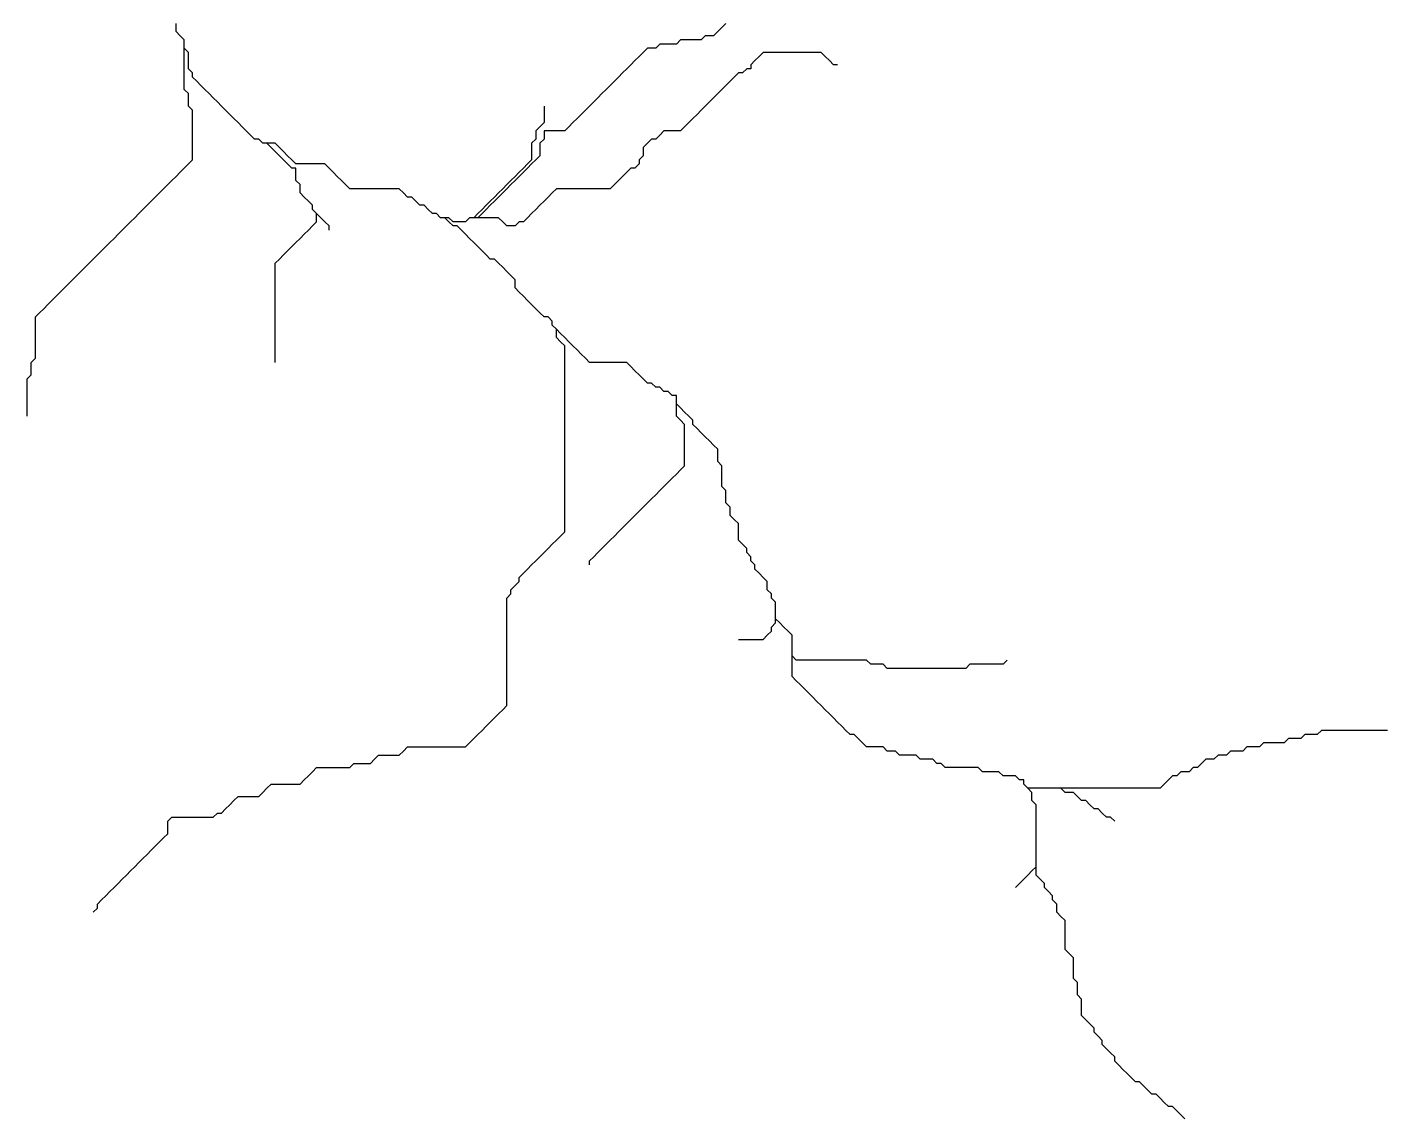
# Model space of a CAD drawing. Header units: metres. Extents: x 837475 to 838479, y 1189012 to 1191015.
# Drawn here: x 837801 to 838129.2, y 1190065.1 to 1190328.1 of the extents above; entities that cross this region are included whole.
import ezdxf

# ---------------------------------------------------------------- set-up
doc = ezdxf.new("R2010")
doc.units = ezdxf.units.M
doc.header["$MEASUREMENT"] = 0

msp = doc.modelspace()

# ---------------------------------------------------------------- linework, layer by layer
for points in [[(837839, 1190323.04, 1653.53), (837839, 1190324.04, 1653.05), (837839, 1190325.04, 1652.58), (837838, 1190326.04, 1651.89), (837837, 1190327.04, 1651.18), (837837, 1190328.04, 1650.62), (837837, 1190329.04, 1650.19)], [(837969.96, 1190329.04, 1674.75), (837968.96, 1190328.04, 1674.55), (837967.96, 1190327.04, 1674.34), (837966.96, 1190326.04, 1674.14), (837965.96, 1190326.04, 1674.04), (837964.96, 1190326.04, 1674.01), (837963.96, 1190325.04, 1674.01), (837962.96, 1190325.04, 1674.01), (837961.96, 1190325.04, 1674.01), (837960.96, 1190325.04, 1674), (837959.96, 1190325.04, 1674), (837958.96, 1190325.04, 1674), (837957.96, 1190324.04, 1673.98), (837956.96, 1190324.04, 1673.87), (837955.96, 1190324.04, 1673.63), (837954.96, 1190324.04, 1673.37), (837953.96, 1190324.04, 1673.13), (837952.96, 1190323.04, 1672.76), (837951.96, 1190323.04, 1672.47), (837950.96, 1190323.04, 1672.23), (837949.96, 1190322.04, 1672.02), (837948.96, 1190321.04, 1671.95), (837947.96, 1190320.04, 1671.77), (837946.96, 1190319.04, 1671.56), (837945.96, 1190318.05, 1671.36), (837944.97, 1190317.05, 1671.16), (837943.97, 1190316.05, 1670.97), (837942.97, 1190315.05, 1670.78), (837941.97, 1190314.05, 1670.58), (837940.97, 1190313.05, 1670.38), (837939.97, 1190312.05, 1670.18), (837938.97, 1190311.05, 1670.02), (837937.97, 1190310.05, 1669.92), (837936.97, 1190309.05, 1669.6), (837935.97, 1190308.05, 1669.23), (837934.97, 1190307.05, 1668.86), (837933.97, 1190306.05, 1668.46), (837932.97, 1190305.05, 1668.04), (837931.97, 1190304.05, 1667.57), (837930.97, 1190303.05, 1667.11), (837929.97, 1190303.05, 1666.79), (837928.97, 1190303.05, 1666.46), (837927.97, 1190303.05, 1666.15), (837926.97, 1190303.05, 1666.02), (837925.97, 1190303.05, 1666), (837925.97, 1190302.05, 1666), (837925.97, 1190301.05, 1666), (837924.97, 1190300.05, 1665.99), (837924.97, 1190299.05, 1665.91), (837924.97, 1190298.05, 1665.62), (837924.97, 1190297.05, 1665.3), (837923.97, 1190296.05, 1664.95), (837922.97, 1190295.05, 1664.64), (837921.97, 1190294.05, 1664.34), (837920.97, 1190293.05, 1664.05), (837919.97, 1190292.05, 1663.77), (837918.97, 1190291.05, 1663.49), (837917.97, 1190290.05, 1663.21), (837916.97, 1190289.06, 1662.93), (837915.98, 1190288.06, 1662.66), (837914.98, 1190287.06, 1662.39), (837913.98, 1190286.06, 1662.11), (837912.98, 1190285.06, 1661.82), (837911.98, 1190284.06, 1661.51), (837910.98, 1190283.06, 1661.21), (837909.98, 1190282.06, 1660.94)], [(837801.01, 1190234.07, 1693.65), (837801.01, 1190235.07, 1693), (837801.01, 1190236.07, 1692.33), (837801.01, 1190237.07, 1691.67), (837801.01, 1190238.07, 1691.04), (837801.01, 1190239.07, 1690.4), (837801.01, 1190240.07, 1689.77), (837801.01, 1190241.07, 1689.2), (837801.01, 1190242.07, 1688.64), (837801.01, 1190243.07, 1688.11), (837802.01, 1190244.07, 1687.36), (837802.01, 1190245.07, 1686.84), (837802.01, 1190246.07, 1686.31), (837802.01, 1190247.07, 1685.79), (837803.01, 1190248.07, 1685.05), (837803.01, 1190249.07, 1684.52), (837803.01, 1190250.07, 1683.99), (837803.01, 1190251.07, 1683.46), (837803.01, 1190252.07, 1682.93), (837803.01, 1190253.07, 1682.4), (837803.01, 1190254.07, 1681.86), (837803.01, 1190255.07, 1681.33), (837803.01, 1190256.07, 1680.8), (837803.01, 1190257.07, 1680.26), (837803.01, 1190258.07, 1679.76), (837804.01, 1190259.07, 1679.1), (837805.01, 1190260.06, 1678.45), (837806.01, 1190261.06, 1677.85), (837807.01, 1190262.06, 1677.34), (837808.01, 1190263.06, 1676.83), (837809.01, 1190264.06, 1676.3), (837810.01, 1190265.06, 1675.75), (837811.01, 1190266.06, 1675.21), (837812.01, 1190267.06, 1674.65), (837813.01, 1190268.06, 1674.09), (837814.01, 1190269.06, 1673.51), (837815.01, 1190270.06, 1672.92), (837816.01, 1190271.06, 1672.34), (837817.01, 1190272.06, 1671.75), (837818.01, 1190273.06, 1671.16), (837819.01, 1190274.06, 1670.57), (837820.01, 1190275.06, 1669.98), (837821.01, 1190276.06, 1669.38), (837822.01, 1190277.06, 1668.77), (837823.01, 1190278.06, 1668.17), (837824.01, 1190279.06, 1667.59), (837825.01, 1190280.06, 1667.03), (837826.01, 1190281.06, 1666.47), (837827.01, 1190282.06, 1665.91), (837828, 1190283.06, 1665.37), (837829, 1190284.06, 1664.84), (837830, 1190285.06, 1664.32), (837831, 1190286.06, 1663.79), (837832, 1190287.06, 1663.27), (837833, 1190288.06, 1662.75), (837834, 1190289.06, 1662.24), (837835, 1190290.05, 1661.73), (837836, 1190291.05, 1661.24), (837837, 1190292.05, 1660.76), (837838, 1190293.05, 1660.28), (837839, 1190294.05, 1659.84), (837840, 1190295.05, 1659.45), (837841, 1190296.05, 1659.08), (837841, 1190297.05, 1658.84), (837841, 1190298.05, 1658.59), (837841, 1190299.05, 1658.32), (837841, 1190300.05, 1658.05), (837841, 1190301.05, 1657.88), (837841, 1190302.05, 1657.74), (837841, 1190303.05, 1657.6), (837841, 1190304.05, 1657.46), (837841, 1190305.05, 1657.32), (837841, 1190306.05, 1657.18), (837841, 1190307.05, 1657.06), (837841, 1190308.05, 1656.94), (837840, 1190309.05, 1656.76), (837840, 1190310.05, 1656.62), (837840, 1190311.05, 1656.48), (837840, 1190312.05, 1656.34), (837839, 1190313.05, 1656.16), (837839, 1190314.05, 1656), (837839, 1190315.05, 1655.78), (837839, 1190316.05, 1655.53), (837839, 1190317.05, 1655.28), (837839, 1190318.05, 1655.03), (837839, 1190319.04, 1654.77), (837839, 1190320.04, 1654.52), (837839, 1190321.04, 1654.27), (837839, 1190322.04, 1653.97), (837839, 1190323.04, 1653.53)], [(837858.99, 1190300.05, 1658.02), (837857.99, 1190300.05, 1658.02), (837856.99, 1190301.05, 1658.02), (837856, 1190301.05, 1658.02), (837855, 1190302.05, 1658.01), (837854, 1190303.05, 1658.01), (837853, 1190304.05, 1658.01), (837852, 1190305.05, 1658.01), (837851, 1190306.05, 1658), (837850, 1190307.05, 1658), (837849, 1190308.05, 1658), (837848, 1190309.05, 1657.91), (837847, 1190310.05, 1657.66), (837846, 1190311.05, 1657.38), (837845, 1190312.05, 1657.1), (837844, 1190313.05, 1656.81), (837843, 1190314.05, 1656.45), (837842, 1190315.05, 1656.07), (837841, 1190316.05, 1655.69), (837841, 1190317.05, 1655.44), (837840, 1190318.05, 1655.09), (837840, 1190319.04, 1654.84), (837840, 1190320.04, 1654.59), (837840, 1190321.04, 1654.34), (837840, 1190322.04, 1654.07), (837839, 1190323.04, 1653.53)], [(837996.95, 1190319.04, 1682.51), (837995.95, 1190319.04, 1682.14), (837994.95, 1190320.04, 1681.67), (837993.95, 1190321.04, 1681.06), (837992.95, 1190322.04, 1680.43), (837991.95, 1190322.04, 1680.04), (837990.95, 1190322.04, 1679.69), (837989.95, 1190322.04, 1679.3), (837988.95, 1190322.04, 1678.89), (837987.95, 1190322.04, 1678.49), (837986.95, 1190322.04, 1678.04), (837985.95, 1190322.04, 1677.51), (837984.95, 1190322.04, 1676.96), (837983.95, 1190322.04, 1676.45), (837982.95, 1190322.04, 1676.05), (837981.95, 1190322.04, 1675.85), (837980.95, 1190322.04, 1675.57), (837979.95, 1190322.04, 1675.28), (837978.95, 1190322.04, 1675.03), (837977.95, 1190321.04, 1674.71), (837976.95, 1190320.04, 1674.45), (837975.95, 1190319.04, 1674.23), (837975.95, 1190318.05, 1674.09), (837974.96, 1190318.05, 1674.04), (837973.96, 1190317.05, 1674.01), (837972.96, 1190317.05, 1674.01), (837971.96, 1190316.05, 1674.01), (837970.96, 1190315.05, 1674.01), (837969.96, 1190314.05, 1674), (837968.96, 1190313.05, 1674), (837967.96, 1190312.05, 1674), (837966.96, 1190311.05, 1673.99), (837965.96, 1190310.05, 1673.76), (837964.96, 1190309.05, 1673.27), (837963.96, 1190308.05, 1672.77), (837962.96, 1190307.05, 1672.23), (837961.96, 1190306.05, 1671.77), (837960.96, 1190305.05, 1671.31), (837959.96, 1190304.05, 1670.85), (837958.96, 1190303.05, 1670.37), (837957.96, 1190303.05, 1670.13), (837956.96, 1190303.05, 1670.02), (837955.96, 1190303.05, 1670), (837954.96, 1190303.05, 1670), (837953.96, 1190302.05, 1669.98), (837952.96, 1190301.05, 1669.75), (837951.96, 1190301.05, 1669.42), (837950.96, 1190300.05, 1669.02), (837949.96, 1190299.05, 1668.74), (837949.96, 1190298.05, 1668.57), (837949.96, 1190297.05, 1668.39), (837948.96, 1190296.05, 1668.16), (837948.96, 1190295.05, 1668.04), (837947.96, 1190294.05, 1668.01), (837946.96, 1190294.05, 1668.01), (837945.96, 1190293.05, 1668.01), (837944.97, 1190292.05, 1668), (837943.97, 1190291.05, 1668), (837942.97, 1190290.05, 1668), (837941.97, 1190289.06, 1667.84), (837940.97, 1190289.06, 1667.41), (837939.97, 1190289.06, 1666.93), (837938.97, 1190289.06, 1666.47), (837937.97, 1190289.06, 1666.15), (837936.97, 1190289.06, 1666.04), (837935.97, 1190289.06, 1666.01), (837934.97, 1190289.06, 1666), (837933.97, 1190289.06, 1666), (837932.97, 1190289.06, 1665.96), (837931.97, 1190289.06, 1665.76), (837930.97, 1190289.06, 1665.45), (837929.97, 1190289.06, 1665.13), (837928.97, 1190289.06, 1664.85), (837927.97, 1190288.06, 1664.55), (837926.97, 1190287.06, 1664.25), (837925.97, 1190286.06, 1663.95), (837924.97, 1190285.06, 1663.54), (837923.97, 1190284.06, 1663.12), (837922.97, 1190283.06, 1662.7), (837921.97, 1190282.06, 1662.29), (837920.97, 1190281.06, 1662.03), (837919.97, 1190281.06, 1662.01), (837918.97, 1190280.06, 1662), (837917.97, 1190280.06, 1662), (837916.97, 1190280.06, 1662), (837915.98, 1190281.06, 1662), (837914.98, 1190282.06, 1661.88), (837913.98, 1190282.06, 1661.7), (837912.98, 1190282.06, 1661.5), (837911.98, 1190282.06, 1661.3), (837910.98, 1190282.06, 1661.11), (837909.98, 1190282.06, 1660.94)], [(837925.97, 1190309.05, 1666.49), (837925.97, 1190308.05, 1666.18), (837925.97, 1190307.05, 1666.05), (837925.97, 1190306.05, 1666.02), (837925.97, 1190305.05, 1666.01), (837924.97, 1190304.05, 1666.01), (837923.97, 1190303.05, 1666), (837923.97, 1190302.05, 1666), (837923.97, 1190301.05, 1666), (837922.97, 1190300.05, 1665.98), (837922.97, 1190299.05, 1665.86), (837922.97, 1190298.05, 1665.55), (837922.97, 1190297.05, 1665.21), (837922.97, 1190296.05, 1664.89), (837921.97, 1190295.05, 1664.54), (837920.97, 1190294.05, 1664.21), (837919.97, 1190293.05, 1663.9), (837918.97, 1190292.05, 1663.62), (837917.97, 1190291.05, 1663.34), (837916.97, 1190290.05, 1663.07), (837915.98, 1190289.06, 1662.8), (837914.98, 1190288.06, 1662.53), (837913.98, 1190287.06, 1662.26), (837912.98, 1190286.06, 1661.99), (837911.98, 1190285.06, 1661.68), (837910.98, 1190284.06, 1661.36), (837909.98, 1190283.06, 1661.06), (837908.98, 1190282.06, 1660.78)], [(837901.98, 1190282.06, 1660.05), (837900.98, 1190282.06, 1660.05), (837899.98, 1190283.06, 1660.05), (837898.98, 1190283.06, 1660.05), (837897.98, 1190284.06, 1660.05), (837896.98, 1190285.06, 1660.04), (837895.98, 1190285.06, 1660.04), (837894.98, 1190286.06, 1660.04), (837893.98, 1190287.06, 1660.04), (837892.98, 1190287.06, 1660.04), (837891.98, 1190288.06, 1660.03), (837890.98, 1190289.06, 1660.03), (837889.98, 1190289.06, 1660.03), (837888.98, 1190289.06, 1660.03), (837887.98, 1190289.06, 1660.03), (837886.98, 1190289.06, 1660.02), (837885.99, 1190289.06, 1660.02), (837884.99, 1190289.06, 1660.02), (837883.99, 1190289.06, 1660.02), (837882.99, 1190289.06, 1660.02), (837881.99, 1190289.06, 1660.01), (837880.99, 1190289.06, 1660.01), (837879.99, 1190289.06, 1660.01), (837878.99, 1190289.06, 1660.01), (837877.99, 1190290.05, 1660.01), (837876.99, 1190291.05, 1660), (837875.99, 1190292.05, 1660), (837874.99, 1190293.05, 1660), (837873.99, 1190294.05, 1660), (837872.99, 1190295.05, 1659.86), (837871.99, 1190295.05, 1659.6), (837870.99, 1190295.05, 1659.27), (837869.99, 1190295.05, 1658.94), (837868.99, 1190295.05, 1658.66), (837867.99, 1190295.05, 1658.28), (837866.99, 1190295.05, 1658.05), (837865.99, 1190295.05, 1658.04), (837864.99, 1190296.05, 1658.03), (837863.99, 1190297.05, 1658.03), (837862.99, 1190298.05, 1658.03), (837861.99, 1190299.05, 1658.03), (837860.99, 1190300.05, 1658.02), (837859.99, 1190300.05, 1658.02), (837858.99, 1190300.05, 1658.02)], [(837870.99, 1190283.06, 1660.01), (837869.99, 1190284.06, 1660), (837869.99, 1190285.06, 1660), (837868.99, 1190286.06, 1660), (837867.99, 1190287.06, 1659.99), (837866.99, 1190288.06, 1659.73), (837866.99, 1190289.06, 1659.47), (837866.99, 1190290.05, 1659.2), (837865.99, 1190291.05, 1658.8), (837865.99, 1190292.05, 1658.5), (837865.99, 1190293.05, 1658.22), (837865.99, 1190294.05, 1658.04), (837864.99, 1190294.05, 1658.04), (837863.99, 1190295.05, 1658.03), (837862.99, 1190296.05, 1658.03), (837861.99, 1190297.05, 1658.03), (837860.99, 1190298.05, 1658.03), (837859.99, 1190299.05, 1658.02), (837858.99, 1190300.05, 1658.02)], [(837860.99, 1190247.07, 1670.86), (837860.99, 1190248.07, 1670.5), (837860.99, 1190249.07, 1670.13), (837860.99, 1190250.07, 1669.76), (837860.99, 1190251.07, 1669.4), (837860.99, 1190252.07, 1669.03), (837860.99, 1190253.07, 1668.67), (837860.99, 1190254.07, 1668.29), (837860.99, 1190255.07, 1667.92), (837860.99, 1190256.07, 1667.55), (837860.99, 1190257.07, 1667.18), (837860.99, 1190258.07, 1666.81), (837860.99, 1190259.07, 1666.43), (837860.99, 1190260.06, 1666.08), (837860.99, 1190261.06, 1665.82), (837860.99, 1190262.06, 1665.61), (837860.99, 1190263.06, 1665.4), (837860.99, 1190264.06, 1665.19), (837860.99, 1190265.06, 1664.98), (837860.99, 1190266.06, 1664.78), (837860.99, 1190267.06, 1664.57), (837860.99, 1190268.06, 1664.36), (837860.99, 1190269.06, 1664.14), (837860.99, 1190270.06, 1663.93), (837860.99, 1190271.06, 1663.71), (837861.99, 1190272.06, 1663.42), (837862.99, 1190273.06, 1663.12), (837863.99, 1190274.06, 1662.79), (837864.99, 1190275.06, 1662.47), (837865.99, 1190276.06, 1662.13), (837866.99, 1190277.06, 1661.76), (837867.99, 1190278.06, 1661.35), (837868.99, 1190279.06, 1660.94), (837869.99, 1190280.06, 1660.53), (837870.99, 1190281.06, 1660.16), (837870.99, 1190282.06, 1660.04), (837870.99, 1190283.06, 1660.01)], [(837873.99, 1190279.06, 1660.1), (837873.99, 1190280.06, 1660.01), (837872.99, 1190281.06, 1660.01), (837871.99, 1190282.06, 1660.01), (837870.99, 1190283.06, 1660.01)], [(837928.97, 1190255.07, 1664.62), (837927.97, 1190256.07, 1664.16), (837927.97, 1190257.07, 1664.06), (837926.97, 1190258.07, 1664.01), (837925.97, 1190258.07, 1664.01), (837924.97, 1190259.07, 1664), (837923.97, 1190260.06, 1664), (837922.97, 1190261.06, 1664), (837921.97, 1190262.06, 1663.88), (837920.97, 1190263.06, 1663.45), (837919.97, 1190264.06, 1662.99), (837918.97, 1190265.06, 1662.58), (837918.97, 1190266.06, 1662.34), (837918.97, 1190267.06, 1662.15), (837917.97, 1190268.06, 1662.01), (837916.97, 1190269.06, 1662.01), (837915.98, 1190270.06, 1662.01), (837914.98, 1190271.06, 1662), (837913.98, 1190272.06, 1662), (837912.98, 1190272.06, 1662), (837911.98, 1190273.06, 1661.99), (837910.98, 1190274.06, 1661.85), (837909.98, 1190275.06, 1661.56), (837908.98, 1190276.06, 1661.25), (837907.98, 1190277.06, 1660.94), (837906.98, 1190278.06, 1660.64), (837905.98, 1190279.06, 1660.34), (837904.98, 1190280.06, 1660.06), (837903.98, 1190280.06, 1660.06), (837902.98, 1190281.06, 1660.06), (837901.98, 1190282.06, 1660.05)], [(837908.98, 1190282.06, 1660.78), (837907.98, 1190282.06, 1660.61), (837906.98, 1190281.06, 1660.37), (837905.98, 1190281.06, 1660.19), (837904.98, 1190281.06, 1660.06), (837903.98, 1190281.06, 1660.06), (837902.98, 1190282.06, 1660.06), (837901.98, 1190282.06, 1660.05)], [(837909.98, 1190282.06, 1660.94), (837908.98, 1190282.06, 1660.78)], [(837817.01, 1190114.11, 1748.58), (837818.01, 1190115.11, 1747.76), (837818.01, 1190116.11, 1747.18), (837819.01, 1190117.11, 1746.37), (837820.01, 1190118.11, 1745.55), (837821.01, 1190119.11, 1744.72), (837822.01, 1190120.11, 1743.89), (837823.01, 1190121.11, 1743.11), (837824.01, 1190122.11, 1742.29), (837825.01, 1190123.11, 1741.51), (837826.01, 1190124.11, 1740.77), (837827.01, 1190125.11, 1740.03), (837828, 1190126.11, 1739.3), (837829, 1190127.11, 1738.56), (837830, 1190128.11, 1737.79), (837831, 1190129.11, 1736.95), (837832, 1190130.11, 1736.08), (837833, 1190131.11, 1735.06), (837834, 1190132.11, 1733.98), (837835, 1190133.11, 1732.92), (837835, 1190134.11, 1732.28), (837835, 1190135.11, 1732.03), (837835, 1190136.11, 1732), (837836, 1190137.11, 1731.98), (837837, 1190137.11, 1731.85), (837838, 1190137.11, 1731.58), (837839, 1190137.11, 1731.29), (837840, 1190137.11, 1731), (837841, 1190137.11, 1730.73), (837842, 1190137.11, 1730.47), (837843, 1190137.11, 1730.22), (837844, 1190137.11, 1730.04), (837845, 1190137.11, 1730.01), (837846, 1190137.11, 1730), (837847, 1190138.11, 1730), (837848, 1190138.11, 1730), (837849, 1190139.11, 1730), (837850, 1190140.11, 1729.84), (837851, 1190141.1, 1729.41), (837852, 1190142.1, 1728.97), (837853, 1190142.1, 1728.71), (837854, 1190142.1, 1728.45), (837855, 1190142.1, 1728.21), (837856, 1190142.1, 1728.03), (837856.99, 1190142.1, 1728), (837857.99, 1190143.1, 1728), (837858.99, 1190144.1, 1727.83), (837859.99, 1190145.1, 1727.32), (837860.99, 1190145.1, 1727.05), (837861.99, 1190145.1, 1726.82), (837862.99, 1190145.1, 1726.61), (837863.99, 1190145.1, 1726.37), (837864.99, 1190145.1, 1726.15), (837865.99, 1190145.1, 1726.02), (837866.99, 1190145.1, 1726), (837867.99, 1190146.1, 1725.98), (837868.99, 1190147.1, 1725.72), (837869.99, 1190148.1, 1725.28), (837870.99, 1190149.1, 1724.9), (837871.99, 1190149.1, 1724.67), (837872.99, 1190149.1, 1724.43), (837873.99, 1190149.1, 1724.2), (837874.99, 1190149.1, 1723.99), (837875.99, 1190149.1, 1723.78), (837876.99, 1190149.1, 1723.53), (837877.99, 1190149.1, 1723.27), (837878.99, 1190149.1, 1723.02), (837879.99, 1190150.1, 1722.66), (837880.99, 1190150.1, 1722.39), (837881.99, 1190150.1, 1722.14), (837882.99, 1190150.1, 1722.02), (837883.99, 1190150.1, 1722), (837884.99, 1190151.1, 1721.93), (837885.99, 1190152.1, 1721.5), (837886.98, 1190152.1, 1721.14), (837887.98, 1190152.1, 1720.78), (837888.98, 1190152.1, 1720.42), (837889.98, 1190152.1, 1720.13), (837890.98, 1190152.1, 1720.01), (837891.98, 1190153.1, 1719.96), (837892.98, 1190154.1, 1719.62), (837893.98, 1190154.1, 1719.31), (837894.98, 1190154.1, 1719.04), (837895.98, 1190154.1, 1718.79), (837896.98, 1190154.1, 1718.54), (837897.98, 1190154.1, 1718.29), (837898.98, 1190154.1, 1718.05), (837899.98, 1190154.1, 1717.83), (837900.98, 1190154.1, 1717.58), (837901.98, 1190154.1, 1717.32), (837902.98, 1190154.1, 1717.07), (837903.98, 1190154.1, 1716.81), (837904.98, 1190154.1, 1716.52), (837905.98, 1190154.1, 1716.21), (837906.98, 1190154.1, 1716.03), (837907.98, 1190155.1, 1715.74), (837908.98, 1190156.1, 1714.55), (837909.98, 1190157.1, 1713.2), (837910.98, 1190158.1, 1711.85), (837911.98, 1190159.1, 1710.5), (837912.98, 1190160.1, 1709.15), (837913.98, 1190161.1, 1707.8), (837914.98, 1190162.1, 1706.49), (837915.98, 1190163.1, 1705.58), (837916.97, 1190164.1, 1704.98), (837916.97, 1190165.1, 1704.57), (837916.97, 1190166.1, 1704.21), (837916.97, 1190167.1, 1704.03), (837916.97, 1190168.1, 1703.99), (837916.97, 1190169.1, 1703.91), (837916.97, 1190170.1, 1703.67), (837916.97, 1190171.09, 1703.39), (837916.97, 1190172.09, 1703.12), (837916.97, 1190173.09, 1702.83), (837916.97, 1190174.09, 1702.55), (837916.97, 1190175.09, 1702.28), (837916.97, 1190176.09, 1702.06), (837916.97, 1190177.09, 1702), (837916.97, 1190178.09, 1701.99), (837916.97, 1190179.09, 1701.92), (837916.97, 1190180.09, 1701.81), (837916.97, 1190181.09, 1701.7), (837916.97, 1190182.09, 1701.59), (837916.97, 1190183.09, 1701.48), (837916.97, 1190184.09, 1701.36), (837916.97, 1190185.09, 1701.25), (837916.97, 1190186.09, 1701.14), (837916.97, 1190187.09, 1701.03), (837916.97, 1190188.09, 1700.93), (837916.97, 1190189.09, 1700.83), (837916.97, 1190190.09, 1700.74), (837917.97, 1190191.09, 1700.62), (837917.97, 1190192.09, 1700.53), (837918.97, 1190193.09, 1700.4), (837919.97, 1190194.09, 1700.28), (837919.97, 1190195.09, 1700.19), (837920.97, 1190196.09, 1700.04), (837921.97, 1190197.09, 1699.61), (837922.97, 1190198.09, 1698.98), (837923.97, 1190199.09, 1698.35), (837924.97, 1190200.09, 1697.64), (837925.97, 1190201.08, 1696.85), (837926.97, 1190202.08, 1696.06), (837927.97, 1190203.08, 1695.24), (837928.97, 1190204.08, 1694.4), (837929.97, 1190205.08, 1693.57), (837930.97, 1190206.08, 1692.75), (837930.97, 1190207.08, 1692.17), (837930.97, 1190208.08, 1691.62), (837930.97, 1190209.08, 1691.08), (837930.97, 1190210.08, 1690.56), (837930.97, 1190211.08, 1690.04), (837930.97, 1190212.08, 1689.55), (837930.97, 1190213.08, 1689.05), (837930.97, 1190214.08, 1688.56), (837930.97, 1190215.08, 1688.07), (837930.97, 1190216.08, 1687.58), (837930.97, 1190217.08, 1687.09), (837930.97, 1190218.08, 1686.6), (837930.97, 1190219.08, 1686.09), (837930.97, 1190220.08, 1685.52), (837930.97, 1190221.08, 1684.89), (837930.97, 1190222.08, 1684.24), (837930.97, 1190223.08, 1683.58), (837930.97, 1190224.08, 1682.89), (837930.97, 1190225.08, 1682.21), (837930.97, 1190226.08, 1681.52), (837930.97, 1190227.08, 1680.83), (837930.97, 1190228.08, 1680.14), (837930.97, 1190229.08, 1679.44), (837930.97, 1190230.07, 1678.73), (837930.97, 1190231.07, 1678.02), (837930.97, 1190232.07, 1677.31), (837930.97, 1190233.07, 1676.59), (837930.97, 1190234.07, 1675.88), (837930.97, 1190235.07, 1675.16), (837930.97, 1190236.07, 1674.44), (837930.97, 1190237.07, 1673.73), (837930.97, 1190238.07, 1673.02), (837930.97, 1190239.07, 1672.33), (837930.97, 1190240.07, 1671.73), (837930.97, 1190241.07, 1671.23), (837930.97, 1190242.07, 1670.76), (837930.97, 1190243.07, 1670.29), (837930.97, 1190244.07, 1669.79), (837930.97, 1190245.07, 1669.21), (837930.97, 1190246.07, 1668.59), (837930.97, 1190247.07, 1667.96), (837930.97, 1190248.07, 1667.37), (837930.97, 1190249.07, 1666.8), (837930.97, 1190250.07, 1666.29), (837930.97, 1190251.07, 1666.04), (837929.97, 1190252.07, 1665.83), (837928.97, 1190253.07, 1665.35), (837928.97, 1190254.07, 1664.98), (837928.97, 1190255.07, 1664.62)], [(837957.96, 1190237.07, 1670.51), (837957.96, 1190238.07, 1670.18), (837957.96, 1190239.07, 1670.04), (837956.96, 1190239.07, 1670.02), (837955.96, 1190240.07, 1670.02), (837954.96, 1190240.07, 1670.02), (837953.96, 1190241.07, 1670.01), (837952.96, 1190241.07, 1670.01), (837951.96, 1190242.07, 1670.01), (837950.96, 1190242.07, 1670.01), (837949.96, 1190243.07, 1670), (837948.96, 1190244.07, 1670), (837947.96, 1190245.07, 1670), (837946.96, 1190246.07, 1669.99), (837945.96, 1190247.07, 1669.82), (837944.97, 1190247.07, 1669.62), (837943.97, 1190247.07, 1669.41), (837942.97, 1190247.07, 1669.2), (837941.97, 1190247.07, 1669), (837940.97, 1190247.07, 1668.8), (837939.97, 1190247.07, 1668.62), (837938.97, 1190247.07, 1668.45), (837937.97, 1190247.07, 1668.26), (837936.97, 1190247.07, 1668.08), (837935.97, 1190248.07, 1667.89), (837934.97, 1190249.07, 1667.04), (837933.97, 1190250.07, 1666.19), (837932.97, 1190251.07, 1666), (837931.97, 1190252.07, 1665.99), (837930.97, 1190253.07, 1665.76), (837929.97, 1190254.07, 1665.18), (837928.97, 1190255.07, 1664.62)], [(837936.97, 1190198.09, 1695.46), (837936.97, 1190199.09, 1695), (837937.97, 1190200.09, 1694.34), (837938.97, 1190201.08, 1693.64), (837939.97, 1190202.08, 1692.91), (837940.97, 1190203.08, 1692.17), (837941.97, 1190204.08, 1691.4), (837942.97, 1190205.08, 1690.64), (837943.97, 1190206.08, 1689.89), (837944.97, 1190207.08, 1689.14), (837945.96, 1190208.08, 1688.4), (837946.96, 1190209.08, 1687.66), (837947.96, 1190210.08, 1686.92), (837948.96, 1190211.08, 1686.13), (837949.96, 1190212.08, 1685.27), (837950.96, 1190213.08, 1684.38), (837951.96, 1190214.08, 1683.48), (837952.96, 1190215.08, 1682.58), (837953.96, 1190216.08, 1681.68), (837954.96, 1190217.08, 1680.78), (837955.96, 1190218.08, 1679.88), (837956.96, 1190219.08, 1678.99), (837957.96, 1190220.08, 1678.11), (837958.96, 1190221.08, 1677.27), (837959.96, 1190222.08, 1676.49), (837959.96, 1190223.08, 1676.03), (837959.96, 1190224.08, 1675.55), (837959.96, 1190225.08, 1675.04), (837959.96, 1190226.08, 1674.54), (837959.96, 1190227.08, 1674.06), (837959.96, 1190228.08, 1673.6), (837959.96, 1190229.08, 1673.08), (837959.96, 1190230.07, 1672.57), (837959.96, 1190231.07, 1672.16), (837959.96, 1190232.07, 1672.02), (837958.96, 1190233.07, 1671.98), (837957.96, 1190234.07, 1671.69), (837957.96, 1190235.07, 1671.3), (837957.96, 1190236.07, 1670.91), (837957.96, 1190237.07, 1670.51)], [(837981.95, 1190185.09, 1684.13), (837981.95, 1190186.09, 1684.04), (837981.95, 1190187.09, 1684.03), (837981.95, 1190188.09, 1684.03), (837981.95, 1190189.09, 1684.03), (837980.95, 1190190.09, 1684.02), (837980.95, 1190191.09, 1684.02), (837979.95, 1190192.09, 1684.02), (837979.95, 1190193.09, 1684.02), (837979.95, 1190194.09, 1684.02), (837978.95, 1190195.09, 1684.01), (837977.95, 1190196.09, 1684.01), (837976.95, 1190197.09, 1684.01), (837976.95, 1190198.09, 1684.01), (837975.95, 1190199.09, 1684.01), (837975.95, 1190200.09, 1684), (837974.96, 1190201.08, 1684), (837974.96, 1190202.08, 1684), (837973.96, 1190203.08, 1683.99), (837972.96, 1190204.08, 1683.7), (837972.96, 1190205.08, 1683.34), (837972.96, 1190206.08, 1682.96), (837972.96, 1190207.08, 1682.57), (837972.96, 1190208.08, 1682.25), (837971.96, 1190209.08, 1682.08), (837970.96, 1190210.08, 1681.81), (837970.96, 1190211.08, 1681.28), (837970.96, 1190212.08, 1680.71), (837969.96, 1190213.08, 1679.93), (837969.96, 1190214.08, 1679.33), (837969.96, 1190215.08, 1678.73), (837969.96, 1190216.08, 1678.21), (837968.96, 1190217.08, 1677.79), (837968.96, 1190218.08, 1677.42), (837968.96, 1190219.08, 1677.05), (837968.96, 1190220.08, 1676.69), (837968.96, 1190221.08, 1676.32), (837968.96, 1190222.08, 1676.02), (837967.96, 1190223.08, 1675.58), (837967.96, 1190224.08, 1675.12), (837967.96, 1190225.08, 1674.67), (837967.96, 1190226.08, 1674.29), (837966.96, 1190227.08, 1674.02), (837965.96, 1190228.08, 1673.99), (837964.96, 1190229.08, 1673.73), (837963.96, 1190230.07, 1673.1), (837962.96, 1190231.07, 1672.44), (837961.96, 1190232.07, 1672.02), (837961.96, 1190233.07, 1672), (837960.96, 1190234.07, 1671.97), (837959.96, 1190235.07, 1671.65), (837958.96, 1190236.07, 1671.08), (837957.96, 1190237.07, 1670.51)], [(837972.96, 1190180.09, 1689.62), (837973.96, 1190180.09, 1689.04), (837974.96, 1190180.09, 1688.44), (837975.95, 1190180.09, 1687.83), (837976.95, 1190180.09, 1687.23), (837977.95, 1190180.09, 1686.63), (837978.95, 1190180.09, 1686.05), (837979.95, 1190181.09, 1685.44), (837980.95, 1190182.09, 1684.99), (837980.95, 1190183.09, 1684.7), (837981.95, 1190184.09, 1684.34), (837981.95, 1190185.09, 1684.13)], [(837985.95, 1190176.09, 1686), (837985.95, 1190177.09, 1686), (837985.95, 1190178.09, 1686), (837985.95, 1190179.09, 1685.96), (837985.95, 1190180.09, 1685.76), (837985.95, 1190181.09, 1685.5), (837984.95, 1190182.09, 1685.15), (837983.95, 1190183.09, 1684.8), (837982.95, 1190184.09, 1684.44), (837981.95, 1190185.09, 1684.13)], [(838042.93, 1190144.1, 1698.18), (838041.93, 1190145.1, 1698.06), (838041.93, 1190146.1, 1698), (838040.93, 1190146.1, 1698), (838039.93, 1190147.1, 1697.94), (838038.93, 1190147.1, 1697.55), (838037.93, 1190147.1, 1696.9), (838036.93, 1190147.1, 1696.53), (838035.93, 1190148.1, 1696.22), (838034.93, 1190148.1, 1696.11), (838033.94, 1190148.1, 1696.05), (838032.94, 1190148.1, 1696.01), (838031.94, 1190148.1, 1696), (838030.94, 1190149.1, 1695.94), (838029.94, 1190149.1, 1695.53), (838028.94, 1190149.1, 1694.76), (838027.94, 1190149.1, 1694.27), (838026.94, 1190149.1, 1694.11), (838025.94, 1190149.1, 1694.06), (838024.94, 1190149.1, 1694.04), (838023.94, 1190149.1, 1693.93), (838022.94, 1190149.1, 1693.5), (838021.94, 1190150.1, 1692.8), (838020.94, 1190150.1, 1692.44), (838019.94, 1190151.1, 1692.18), (838018.94, 1190151.1, 1692.06), (838017.94, 1190151.1, 1692.01), (838016.94, 1190151.1, 1692), (838015.94, 1190152.1, 1691.91), (838014.94, 1190152.1, 1691.47), (838013.94, 1190152.1, 1690.91), (838012.94, 1190152.1, 1690.47), (838011.94, 1190152.1, 1690.26), (838010.94, 1190153.1, 1690.14), (838009.94, 1190153.1, 1690.05), (838008.94, 1190153.1, 1690), (838007.94, 1190154.1, 1689.82), (838006.94, 1190154.1, 1689.23), (838005.94, 1190154.1, 1688.61), (838004.95, 1190154.1, 1688.2), (838003.95, 1190154.1, 1688.09), (838002.95, 1190155.1, 1688.01), (838001.95, 1190156.1, 1687.99), (838000.95, 1190157.1, 1687.63), (837999.95, 1190157.1, 1687.13), (837998.95, 1190158.1, 1686.49), (837997.95, 1190159.1, 1686.12), (837996.95, 1190160.1, 1686.04), (837995.95, 1190161.1, 1686.04), (837994.95, 1190162.1, 1686.03), (837993.95, 1190163.1, 1686.03), (837992.95, 1190164.1, 1686.03), (837991.95, 1190165.1, 1686.03), (837990.95, 1190166.1, 1686.02), (837989.95, 1190167.1, 1686.02), (837988.95, 1190168.1, 1686.02), (837987.95, 1190169.1, 1686.02), (837986.95, 1190170.1, 1686.01), (837985.95, 1190171.09, 1686.01), (837985.95, 1190172.09, 1686.01), (837985.95, 1190173.09, 1686.01), (837985.95, 1190174.09, 1686.01), (837985.95, 1190175.09, 1686.01), (837985.95, 1190176.09, 1686)], [(838037.93, 1190175.09, 1706.78), (838036.93, 1190174.09, 1706.31), (838035.93, 1190174.09, 1706.08), (838034.93, 1190174.09, 1705.93), (838033.94, 1190174.09, 1705.57), (838032.94, 1190174.09, 1705.15), (838031.94, 1190174.09, 1704.75), (838030.94, 1190174.09, 1704.38), (838029.94, 1190174.09, 1704.05), (838028.94, 1190174.09, 1703.72), (838027.94, 1190173.09, 1703.21), (838026.94, 1190173.09, 1702.87), (838025.94, 1190173.09, 1702.52), (838024.94, 1190173.09, 1702.14), (838023.94, 1190173.09, 1701.69), (838022.94, 1190173.09, 1701.21), (838021.94, 1190173.09, 1700.71), (838020.94, 1190173.09, 1700.27), (838019.94, 1190173.09, 1699.97), (838018.94, 1190173.09, 1699.52), (838017.94, 1190173.09, 1699.02), (838016.94, 1190173.09, 1698.53), (838015.94, 1190173.09, 1698.08), (838014.94, 1190173.09, 1697.76), (838013.94, 1190173.09, 1697.35), (838012.94, 1190173.09, 1696.9), (838011.94, 1190173.09, 1696.47), (838010.94, 1190173.09, 1696.03), (838009.94, 1190173.09, 1695.54), (838008.94, 1190173.09, 1695.05), (838007.94, 1190174.09, 1694.38), (838006.94, 1190174.09, 1693.95), (838005.94, 1190174.09, 1693.54), (838004.95, 1190174.09, 1693.15), (838003.95, 1190175.09, 1692.58), (838002.95, 1190175.09, 1692.19), (838001.95, 1190175.09, 1691.82), (838000.95, 1190175.09, 1691.45), (837999.95, 1190175.09, 1691.07), (837998.95, 1190175.09, 1690.69), (837997.95, 1190175.09, 1690.26), (837996.95, 1190175.09, 1689.71), (837995.95, 1190175.09, 1689.23), (837994.95, 1190175.09, 1688.78), (837993.95, 1190175.09, 1688.31), (837992.95, 1190175.09, 1687.86), (837991.95, 1190175.09, 1687.44), (837990.95, 1190175.09, 1687.04), (837989.95, 1190175.09, 1686.64), (837988.95, 1190175.09, 1686.27), (837987.95, 1190175.09, 1686.04), (837986.95, 1190175.09, 1686.01), (837985.95, 1190176.09, 1686)], [(838129.9, 1190158.1, 1745.8), (838128.9, 1190158.1, 1745.46), (838127.9, 1190158.1, 1745.1), (838126.9, 1190158.1, 1744.74), (838125.9, 1190158.1, 1744.4), (838124.9, 1190158.1, 1744.13), (838123.9, 1190158.1, 1744), (838122.91, 1190158.1, 1743.82), (838121.91, 1190158.1, 1743.44), (838120.91, 1190158.1, 1743.02), (838119.91, 1190158.1, 1742.61), (838118.91, 1190158.1, 1742.28), (838117.91, 1190158.1, 1742.06), (838116.91, 1190158.1, 1741.89), (838115.91, 1190158.1, 1741.51), (838114.91, 1190158.1, 1741.08), (838113.91, 1190158.1, 1740.68), (838112.91, 1190157.1, 1740.19), (838111.91, 1190157.1, 1739.94), (838110.91, 1190157.1, 1739.58), (838109.91, 1190157.1, 1739.17), (838108.91, 1190156.1, 1738.6), (838107.91, 1190156.1, 1738.19), (838106.91, 1190156.1, 1737.81), (838105.91, 1190156.1, 1737.46), (838104.91, 1190155.1, 1736.91), (838103.91, 1190155.1, 1736.5), (838102.91, 1190155.1, 1736.05), (838101.91, 1190155.1, 1735.47), (838100.91, 1190155.1, 1734.85), (838099.91, 1190155.1, 1734.23), (838098.91, 1190154.1, 1733.33), (838097.91, 1190154.1, 1732.7), (838096.91, 1190154.1, 1732.21), (838095.91, 1190154.1, 1732.03), (838094.91, 1190153.1, 1731.68), (838093.92, 1190153.1, 1731.27), (838092.92, 1190153.1, 1730.83), (838091.92, 1190153.1, 1730.43), (838090.92, 1190152.1, 1729.78), (838089.92, 1190152.1, 1729.23), (838088.92, 1190152.1, 1728.71), (838087.92, 1190151.1, 1728.1), (838086.92, 1190151.1, 1727.9), (838085.92, 1190151.1, 1727.49), (838084.92, 1190150.1, 1726.87), (838083.92, 1190149.1, 1726.27), (838082.92, 1190149.1, 1725.85), (838081.92, 1190148.1, 1725.25), (838080.92, 1190148.1, 1724.81), (838079.92, 1190148.1, 1724.35), (838078.92, 1190147.1, 1723.5), (838077.92, 1190147.1, 1722.76), (838076.92, 1190146.1, 1721.69), (838075.92, 1190145.1, 1720.62), (838074.92, 1190144.1, 1719.45), (838073.92, 1190144.1, 1718.64), (838072.92, 1190144.1, 1717.84), (838071.92, 1190144.1, 1717.05), (838070.92, 1190144.1, 1716.26), (838069.92, 1190144.1, 1715.44), (838068.92, 1190144.1, 1714.58), (838067.92, 1190144.1, 1713.71), (838066.92, 1190144.1, 1712.82), (838065.92, 1190144.1, 1711.93), (838064.92, 1190144.1, 1711.04), (838063.93, 1190144.1, 1710.16), (838062.93, 1190144.1, 1709.3), (838061.93, 1190144.1, 1708.42), (838060.93, 1190144.1, 1707.54), (838059.93, 1190144.1, 1706.69), (838058.93, 1190144.1, 1705.9), (838057.93, 1190144.1, 1705.22), (838056.93, 1190144.1, 1704.6), (838055.93, 1190144.1, 1704.04), (838054.93, 1190144.1, 1703.58), (838053.93, 1190144.1, 1703.15), (838052.93, 1190144.1, 1702.72), (838051.93, 1190144.1, 1702.3), (838050.93, 1190144.1, 1701.88)], [(838044.93, 1190125.11, 1704.52), (838044.93, 1190126.11, 1704.19), (838044.93, 1190127.11, 1704.07), (838044.93, 1190128.11, 1704.02), (838044.93, 1190129.11, 1704), (838044.93, 1190130.11, 1704), (838044.93, 1190131.11, 1703.9), (838044.93, 1190132.11, 1703.49), (838044.93, 1190133.11, 1703), (838044.93, 1190134.11, 1702.54), (838044.93, 1190135.11, 1702.14), (838044.93, 1190136.11, 1701.92), (838044.93, 1190137.11, 1701.47), (838044.93, 1190138.11, 1700.97), (838044.93, 1190139.11, 1700.52), (838044.93, 1190140.11, 1700.17), (838043.93, 1190141.1, 1699.9), (838043.93, 1190142.1, 1699.34), (838043.93, 1190143.1, 1698.75), (838042.93, 1190144.1, 1698.18)], [(838050.93, 1190144.1, 1701.88), (838049.93, 1190144.1, 1701.5), (838048.93, 1190144.1, 1701.12), (838047.93, 1190144.1, 1700.72), (838046.93, 1190144.1, 1700.25), (838045.93, 1190144.1, 1699.72), (838044.93, 1190144.1, 1699.15), (838043.93, 1190144.1, 1698.57), (838042.93, 1190144.1, 1698.18)], [(838063.93, 1190136.11, 1709.9), (838062.93, 1190137.11, 1708.87), (838061.93, 1190137.11, 1708.15), (838060.93, 1190138.11, 1707.31), (838059.93, 1190139.11, 1706.5), (838058.93, 1190139.11, 1706), (838057.93, 1190140.11, 1705.42), (838056.93, 1190141.1, 1704.9), (838055.93, 1190141.1, 1704.52), (838054.93, 1190142.1, 1703.94), (838053.93, 1190143.1, 1703.32), (838052.93, 1190143.1, 1702.89), (838051.93, 1190143.1, 1702.46), (838050.93, 1190144.1, 1701.88)], [(838039.93, 1190120.11, 1708.46), (838040.93, 1190121.11, 1707.57), (838041.93, 1190122.11, 1706.7), (838042.93, 1190123.11, 1705.85), (838043.93, 1190124.11, 1705.14), (838044.93, 1190125.11, 1704.52)], [(838080.92, 1190064.13, 1718.62), (838079.92, 1190065.13, 1718.05), (838078.92, 1190066.13, 1717.46), (838077.92, 1190067.13, 1716.75), (838076.92, 1190067.13, 1716.25), (838075.92, 1190068.13, 1715.94), (838074.92, 1190069.13, 1715.28), (838073.92, 1190070.13, 1714.69), (838072.92, 1190070.13, 1714.42), (838071.92, 1190071.13, 1714.22), (838070.92, 1190072.13, 1714.13), (838069.92, 1190073.13, 1714.09), (838068.92, 1190073.13, 1714.06), (838067.92, 1190074.13, 1714.02), (838066.92, 1190075.13, 1714.01), (838065.92, 1190076.13, 1714), (838064.92, 1190077.13, 1713.9), (838063.93, 1190078.13, 1713.15), (838063.93, 1190079.13, 1712.68), (838062.93, 1190080.13, 1712.31), (838061.93, 1190081.13, 1712.18), (838060.93, 1190082.12, 1712.12), (838060.93, 1190083.12, 1712.07), (838059.93, 1190084.12, 1712.02), (838058.93, 1190085.12, 1712.01), (838058.93, 1190086.12, 1712.01), (838057.93, 1190087.12, 1712), (838056.93, 1190088.12, 1711.96), (838055.93, 1190089.12, 1711.53), (838055.93, 1190090.12, 1710.98), (838055.93, 1190091.12, 1710.51), (838055.93, 1190092.12, 1710.26), (838055.93, 1190093.12, 1710.21), (838054.93, 1190094.12, 1710.19), (838054.93, 1190095.12, 1710.12), (838054.93, 1190096.12, 1710.1), (838054.93, 1190097.12, 1710.09), (838053.93, 1190098.12, 1710.08), (838053.93, 1190099.12, 1710.04), (838053.93, 1190100.12, 1710.01), (838053.93, 1190101.12, 1710), (838053.93, 1190102.12, 1710), (838053.93, 1190103.12, 1710), (838052.93, 1190104.12, 1709.99), (838051.93, 1190105.12, 1709.76), (838051.93, 1190106.12, 1709.21), (838051.93, 1190107.12, 1708.74), (838051.93, 1190108.12, 1708.37), (838051.93, 1190109.12, 1708.12), (838051.93, 1190110.12, 1708.04), (838051.93, 1190111.12, 1708.03), (838051.93, 1190112.11, 1708.03), (838050.93, 1190113.11, 1707.99), (838049.93, 1190114.11, 1707.72), (838049.93, 1190115.11, 1707.2), (838049.93, 1190116.11, 1706.71), (838048.93, 1190117.11, 1706.25), (838048.93, 1190118.11, 1706.12), (838047.93, 1190119.11, 1706.02), (838046.93, 1190120.11, 1706.01), (838046.93, 1190121.11, 1706), (838045.93, 1190122.11, 1705.96), (838044.93, 1190123.11, 1705.53), (838044.93, 1190124.11, 1705.02), (838044.93, 1190125.11, 1704.52)]]:
    msp.add_polyline3d(points)

doc.saveas('drawing.dxf')
